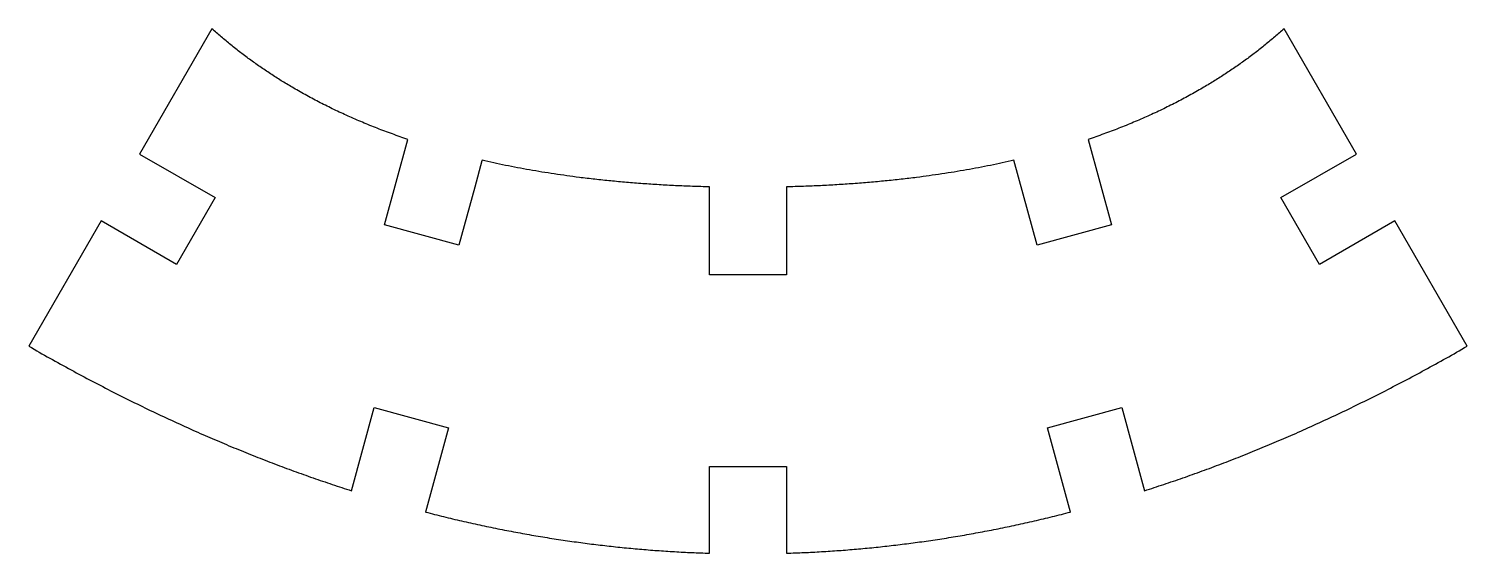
# Model space of a CAD drawing. Header units: millimetres. Extents: x -30 to 30, y -15.6 to 6.3.
import ezdxf

# ---------------------------------------------------------------- set-up
doc = ezdxf.new("R2010")
doc.units = ezdxf.units.MM
doc.layers.add('PERIMETER', color=5, linetype='CONTINUOUS')

msp = doc.modelspace()

# ---------------------------------------------------------------- linework, layer by layer
at = {"layer": 'PERIMETER'}
for p, q in [((-22.381, 6.272), (-25.396, 1.05)), ((25.354, 1.05), (22.339, 6.272)), ((-15.188, -1.899), (-14.213, 1.661)), ((14.172, 1.661), (15.147, -1.899)), ((-25.396, 1.05), (-22.243, -0.77)), ((-11.121, 0.761), (-11.42, -0.33)), ((-11.114, 0.788), (-11.121, 0.761)), ((12.041, -2.749), (11.072, 0.788)), ((22.202, -0.77), (25.354, 1.05)), ((-11.42, -0.33), (-12.082, -2.749)), ((-1.631, -0.341), (-1.631, -0.321)), ((-1.631, -3.981), (-1.631, -0.341)), ((1.589, -0.321), (1.589, -0.341)), ((1.589, -0.341), (1.589, -3.981)), ((-22.243, -0.77), (-23.853, -3.559)), ((23.812, -3.559), (22.202, -0.77)), ((-27.006, -1.739), (-30.021, -6.961)), ((-23.853, -3.559), (-27.006, -1.739)), ((26.964, -1.739), (23.812, -3.559)), ((29.979, -6.961), (26.964, -1.739)), ((-12.082, -2.749), (-15.188, -1.899)), ((15.147, -1.899), (12.041, -2.749)), ((1.589, -3.981), (-1.631, -3.981)), ((-16.562, -12.988), (-15.613, -9.52)), ((-15.613, -9.52), (-12.507, -10.37)), ((12.465, -10.37), (15.571, -9.52)), ((15.571, -9.52), (16.52, -12.988)), ((-12.507, -10.37), (-13.468, -13.881)), ((13.426, -13.881), (12.465, -10.37)), ((-1.631, -15.596), (-1.631, -11.981)), ((-1.631, -11.981), (1.589, -11.981)), ((1.589, -11.981), (1.589, -15.596))]:
    msp.add_line(p, q, dxfattribs=at)
for points in [[(-14.213, 1.661), (-19.07, 3.297), (-22.381, 6.272)], [(22.339, 6.272), (19.029, 3.297), (14.172, 1.661)], [(-1.631, -0.321), (-6.864, -0.192), (-11.114, 0.788)], [(11.072, 0.788), (6.823, -0.192), (1.589, -0.321)], [(-30.021, -6.961), (-23.291, -10.846), (-16.562, -12.988)], [(16.52, -12.988), (23.25, -10.846), (29.979, -6.961)], [(-13.468, -13.881), (-7.549, -15.413), (-1.631, -15.596)], [(1.589, -15.596), (7.508, -15.413), (13.426, -13.881)]]:
    msp.add_open_spline(points, degree=2, dxfattribs=at)

doc.saveas('drawing.dxf')
